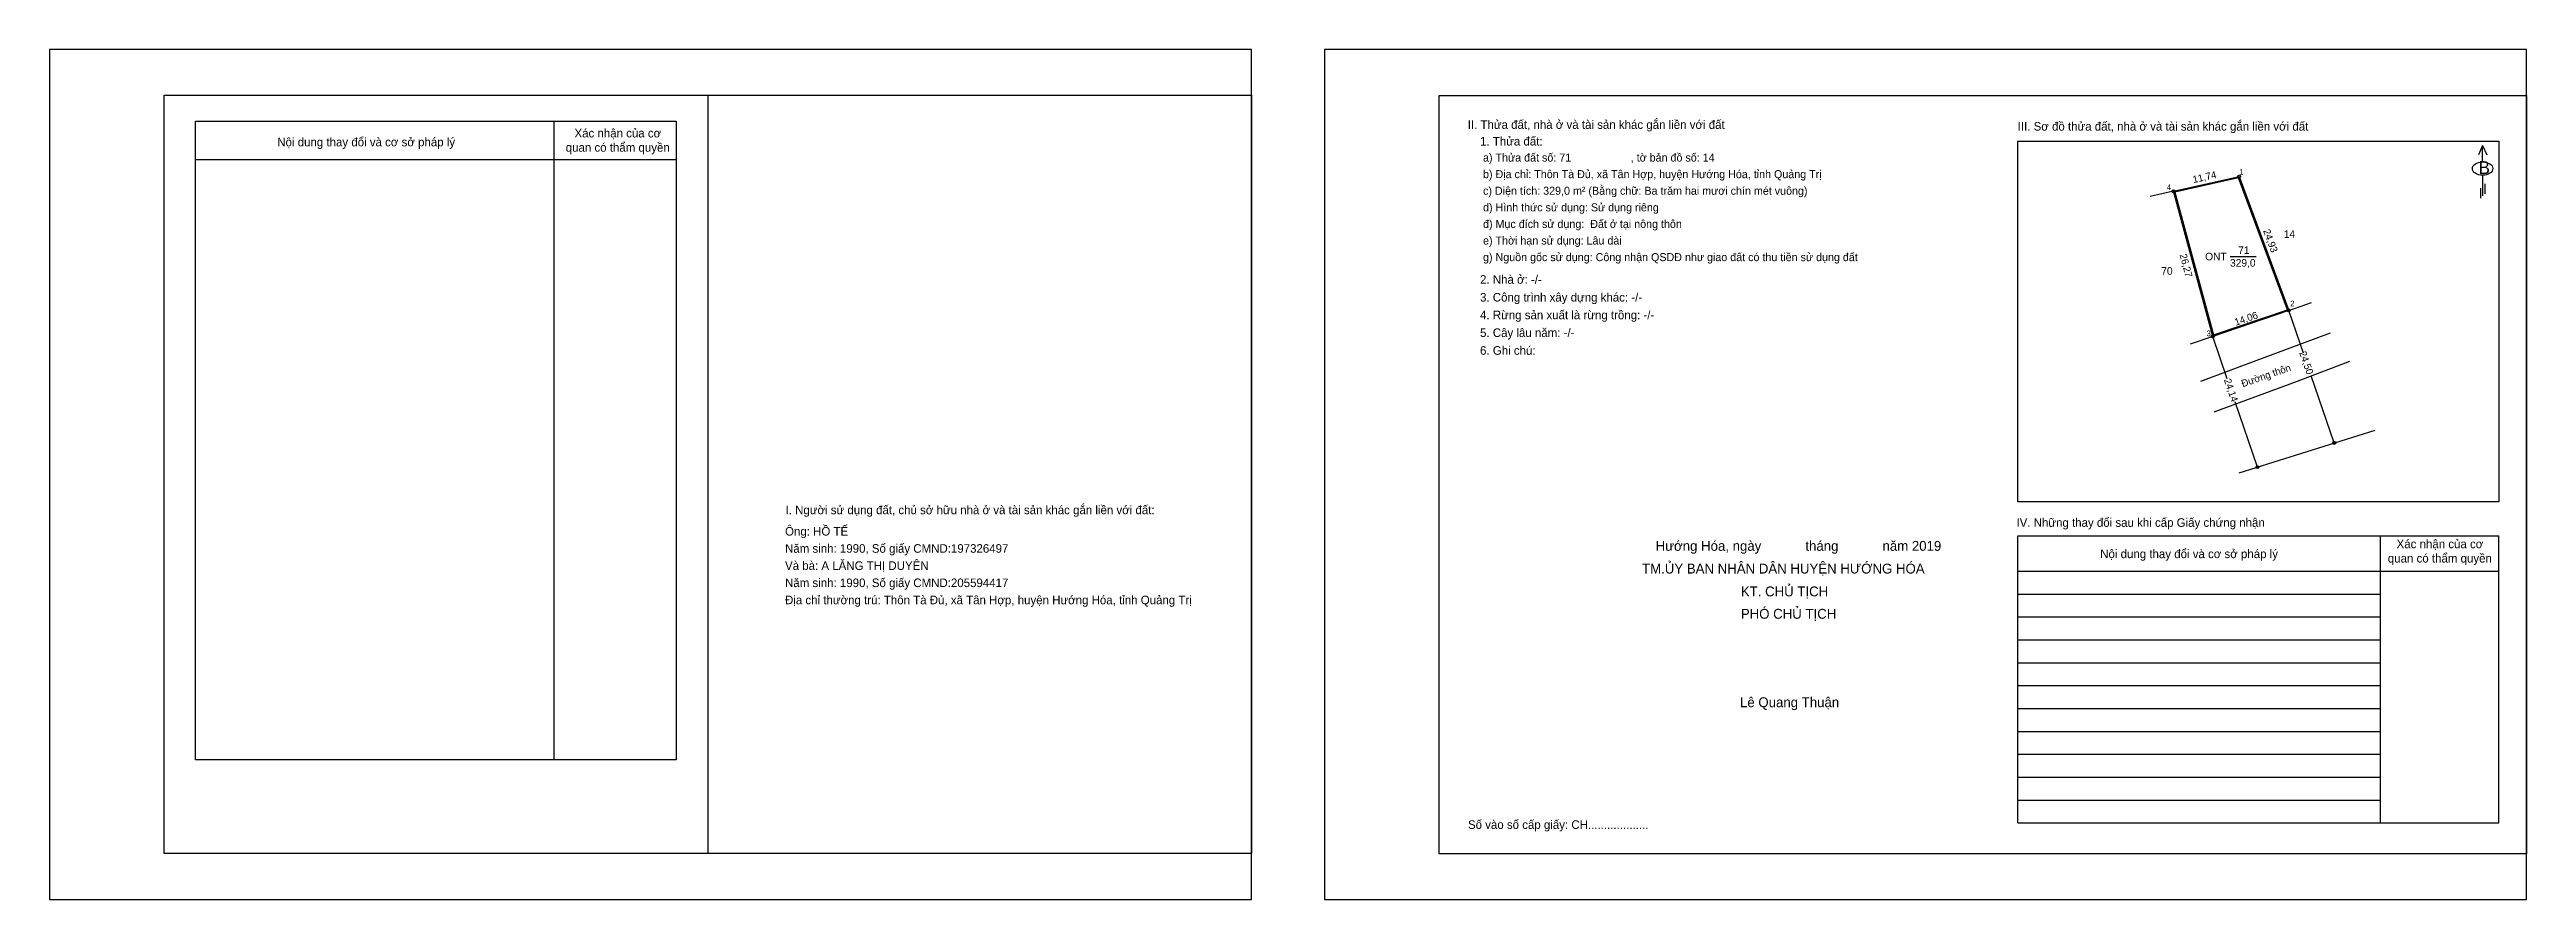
# Model space of a CAD drawing. Extents: x 553249 to 553681, y 1840324 to 1840472.
import ezdxf

# ---------------------------------------------------------------- set-up
doc = ezdxf.new("R2010")
doc.units = 0
for name, color, linetype in [('CanhThua', 7, 'Continuous'), ('ChieuDaiCanhThua', 7, 'Continuous'), ('Khung', 7, 'Continuous'), ('KhungInTrang1', 7, 'Continuous'), ('KhungInTrang2', 7, 'Continuous'), ('Level 1', 7, 'Continuous'), ('Level 2', 7, 'Continuous'), ('Level 22', 7, 'Continuous'), ('Level 23', 7, 'Continuous'), ('MocDinhThua', 7, 'Continuous'), ('NhanDiaChinhThua', 7, 'Continuous'), ('NhanTuCan', 7, 'Continuous'), ('ON', 7, 'Continuous'), ('RauThua', 7, 'Continuous'), ('SoHieuDinhThua', 7, 'Continuous'), ('Template', 7, 'Continuous'), ('ThongTin', 7, 'Continuous')]:
    doc.layers.add(name, color=color, linetype=linetype)

msp = doc.modelspace()

# ---------------------------------------------------------------- linework, layer by layer
at = {"layer": 'CanhThua'}
for p, q in [((553619.71, 1840447.35), (553631.17, 1840449.92)), ((553631.17, 1840449.92), (553639.86, 1840426.55)), ((553626.56, 1840421.99), (553619.71, 1840447.35)), ((553639.86, 1840426.55), (553626.56, 1840421.99))]:
    msp.add_line(p, q, dxfattribs=at)
at = {"layer": 'Khung'}
for p, q in [((553491.38, 1840464.12), (553681.38, 1840464.12)), ((553491.38, 1840331.62), (553491.38, 1840464.12)), ((553592.53, 1840393.08), (553592.53, 1840456.13)), ((553592.53, 1840456.13), (553676.53, 1840456.13)), ((553676.53, 1840456.13), (553676.53, 1840393.08)), ((553676.53, 1840393.08), (553592.53, 1840393.08))]:
    msp.add_line(p, q, dxfattribs=at)
msp.add_lwpolyline([(553458.59, 1840331.63), (553268.59, 1840331.63), (553268.59, 1840464.13), (553458.59, 1840464.13)], close=True, dxfattribs=at)
for points in [[(553363.59, 1840464.13), (553363.59, 1840331.63)], [(553681.38, 1840464.12), (553681.38, 1840331.62), (553491.38, 1840331.62)]]:
    msp.add_lwpolyline(points, dxfattribs=at)
at = {"layer": 'KhungInTrang1'}
msp.add_lwpolyline([(553248.59, 1840472.12), (553248.59, 1840323.62), (553458.59, 1840323.62), (553458.59, 1840472.12)], close=True, dxfattribs=at)
at = {"layer": 'KhungInTrang2'}
msp.add_lwpolyline([(553471.38, 1840472.12), (553471.38, 1840323.62), (553681.38, 1840323.62), (553681.38, 1840472.12)], close=True, dxfattribs=at)
at = {"layer": 'Level 1'}
for p, q in [((553642.42, 1840419.08), (553639.86, 1840426.55)), ((553629.09, 1840414.6), (553626.56, 1840421.99)), ((553647.8, 1840403.38), (553643.78, 1840415.12)), ((553634.39, 1840399.15), (553630.48, 1840410.54))]:
    msp.add_line(p, q, dxfattribs=at)
at = {"layer": 'Level 2'}
msp.add_lwpolyline([(553626.7, 1840422.25), (553639.6, 1840426.67), (553631.04, 1840449.69), (553619.96, 1840447.2)], close=True, dxfattribs=at)
at = {"layer": 'Level 22'}
for points in [[(553624.48, 1840414.2), (553635.07, 1840418.14), (553647.15, 1840422.64)], [(553626.79, 1840408.8), (553641.18, 1840414.14), (553650.51, 1840417.65)]]:
    msp.add_lwpolyline(points, dxfattribs=at)
at = {"layer": 'Level 23'}
msp.add_lwpolyline([(553631.16, 1840398.14), (553654.93, 1840405.62)], dxfattribs=at)
at = {"layer": 'MocDinhThua'}
for centre in [(553631.17, 1840449.92), (553619.71, 1840447.35), (553639.86, 1840426.55), (553626.56, 1840421.99), (553647.8, 1840403.38), (553634.39, 1840399.15)]:
    msp.add_circle(centre, 0.25, dxfattribs=at)
at = {"layer": 'NhanDiaChinhThua'}
msp.add_line((553629.58, 1840435.96), (553634.15, 1840435.96), dxfattribs=at)
at = {"layer": 'ON'}
for p, q in [((553274.09, 1840459.62), (553358.09, 1840459.62)), ((553274.09, 1840348.01), (553274.09, 1840459.62)), ((553358.09, 1840459.62), (553358.09, 1840348.01)), ((553274.09, 1840452.93), (553358.09, 1840452.93)), ((553592.53, 1840387.16), (553676.53, 1840387.16)), ((553655.8, 1840387.16), (553655.8, 1840337)), ((553592.53, 1840380.99), (553676.53, 1840380.99)), ((553592.53, 1840376.99), (553655.8, 1840376.99)), ((553592.53, 1840372.99), (553655.8, 1840372.99)), ((553592.53, 1840368.99), (553655.8, 1840368.99)), ((553592.53, 1840364.99), (553655.8, 1840364.99)), ((553592.53, 1840360.99), (553655.8, 1840360.99)), ((553592.53, 1840356.99), (553655.8, 1840356.99)), ((553592.53, 1840352.99), (553655.8, 1840352.99)), ((553592.53, 1840348.99), (553655.8, 1840348.99)), ((553592.53, 1840344.99), (553655.8, 1840344.99)), ((553592.53, 1840340.99), (553655.8, 1840340.99))]:
    msp.add_line(p, q, dxfattribs=at)
for points in [[(553336.72, 1840459.62), (553336.72, 1840348.01)], [(553592.53, 1840337), (553592.53, 1840387.16)], [(553676.53, 1840337), (553676.53, 1840387.16)], [(553358.09, 1840348.01), (553274.09, 1840348.01)]]:
    msp.add_lwpolyline(points, dxfattribs=at)
at = {"layer": 'RauThua'}
for p, q in [((553619.71, 1840447.35), (553615.64, 1840446.43)), ((553639.86, 1840426.55), (553643.8, 1840427.9)), ((553626.56, 1840421.99), (553622.62, 1840420.64))]:
    msp.add_line(p, q, dxfattribs=at)
at = {"layer": 'Template'}
for p, q in [((553673.71, 1840455.33), (553672.98, 1840453.74)), ((553673.71, 1840452.5), (553673.71, 1840455.33)), ((553673.71, 1840455.33), (553674.44, 1840453.74)), ((553673.35, 1840447.92), (553673.35, 1840446.18)), ((553673.72, 1840450.16), (553673.72, 1840446.59)), ((553674.13, 1840448.67), (553674.13, 1840446.92)), ((553592.53, 1840337), (553676.53, 1840337))]:
    msp.add_line(p, q, dxfattribs=at)
msp.add_ellipse((553673.72, 1840451.32), major_axis=(1.78, 0), ratio=0.655849, dxfattribs=at)

# ---------------------------------------------------------------- texts
at = {"layer": 'ChieuDaiCanhThua'}
for s, rotation, p in [('11,74', 12.6399, (553623.21, 1840448.78)), ('24,93', 290.3974, (553635.35, 1840440.46)), ('26,27', 285.1155, (553620.76, 1840436.25)), ('14,06', 18.9246, (553630.61, 1840423.85)), ('24,50', 288.9246, (553641.66, 1840419.17)), ('24,14', 288.9246, (553628.5, 1840414.39)), ('Đường thôn', 18.9246, (553631.81, 1840413.12))]:
    msp.add_text(s, height=1.251, rotation=rotation, dxfattribs=at).set_placement(p)
at = {"layer": 'NhanDiaChinhThua'}
for s, p in [('ONT', (553625.24, 1840435.29)), ('329,0', (553629.58, 1840434.18)), ('71', (553631, 1840436.4))]:
    msp.add_text(s, height=1.334, dxfattribs=at).set_placement(p)
at = {"layer": 'NhanTuCan'}
for s, p in [('14', (553638.97, 1840439.22)), ('70', (553617.57, 1840432.77))]:
    msp.add_text(s, height=1.334, dxfattribs=at).set_placement(p)
at = {"layer": 'ON'}
for s, height, p in [('Nội dung thay đổi và cơ sở pháp lý', 1.5, (553288.38, 1840455.21)), ('Xác nhận của cơ ', 1.5, (553340.31, 1840456.77)), ('quan có thẩm quyền', 1.5, (553338.78, 1840454.27)), ('I. Người sử dụng đất, chủ sở hữu nhà ở và tài sản khác gắn liền với đất:', 1.5, (553377.19, 1840390.93)), ('IV. Những thay đổi sau khi cấp Giấy chứng nhận', 1.5, (553592.27, 1840388.73)), ('Nội dung thay đổi và cơ sở pháp lý', 1.5, (553606.9, 1840383.26)), ('quan có thẩm quyền', 1.5, (553657.16, 1840382.49)), ('Xác nhận của cơ ', 1.5, (553658.69, 1840384.99)), ('Lê Quang Thuận', 1.7268, (553543.96, 1840357.22))]:
    msp.add_text(s, height=height, dxfattribs=at).set_placement(p)
at = {"layer": 'SoHieuDinhThua'}
for s, p in [('4', (553618.54, 1840447.58)), ('1', (553631.19, 1840450.25)), ('2', (553640.1, 1840427.26)), ('3', (553625.49, 1840422.03))]:
    msp.add_text(s, height=1, dxfattribs=at).set_placement(p)
at = {"layer": 'Template'}
for s, height, p in [('II. Thửa đất, nhà ở và tài sản khác gắn liền với đất', 1.5, (553496.39, 1840458.26)), ('III. Sơ đồ thửa đất, nhà ở và tài sản khác gắn liền với đất', 1.5, (553592.48, 1840457.96)), ('B', 2.25, (553673, 1840450.37)), ('TM.ỦY BAN NHÂN DÂN HUYỆN HƯỚNG HÓA', 1.7268, (553526.85, 1840380.57)), ('Hướng Hóa, ngày            tháng            năm 2019', 1.7268, (553529.22, 1840384.54)), ('KT. CHỦ TỊCH', 1.7268, (553544.11, 1840376.58)), ('PHÓ CHỦ TỊCH', 1.7268, (553544.11, 1840372.67)), ('Số vào sổ cấp giấy: CH...................', 1.5, (553496.43, 1840335.95))]:
    msp.add_text(s, height=height, dxfattribs=at).set_placement(p)
at = {"layer": 'ThongTin'}
for s, height, p in [('1. Thửa đất: ', 1.5, (553498.54, 1840455.35)), (' a) Thửa đất số: 71                    , tờ bản đồ số: 14', 1.4, (553498.54, 1840452.55)), (' c) Diện tích: 329,0 m² (Bằng chữ: Ba trăm hai mươi chín mét vuông)', 1.4, (553498.54, 1840446.75)), (' b) Địa chỉ: Thôn Tà Đủ, xã Tân Hợp, huyện Hướng Hóa, tỉnh Quảng Trị', 1.4, (553498.54, 1840449.65)), (' d) Hình thức sử dụng: Sử dụng riêng', 1.4, (553498.54, 1840443.85)), (' đ) Mục đích sử dụng:  Đất ở tại nông thôn', 1.4, (553498.54, 1840440.95)), (' e) Thời hạn sử dụng: Lâu dài', 1.4, (553498.54, 1840438.05)), (' g) Nguồn gốc sử dụng: Công nhận QSDĐ như giao đất có thu tiền sử dụng đất', 1.4, (553498.54, 1840435.15)), ('2. Nhà ở: -/-', 1.5, (553498.54, 1840431.2)), ('4. Rừng sản xuất là rừng trồng: -/-', 1.5, (553498.54, 1840425)), ('3. Công trình xây dựng khác: -/-', 1.5, (553498.54, 1840428.09)), ('5. Cây lâu năm: -/-', 1.5, (553498.54, 1840421.9)), ('6. Ghi chú:', 1.5, (553498.54, 1840418.79)), ('Ông: HỒ TẾ', 1.5, (553377.1, 1840387.2)), ('Và bà: A LĂNG THỊ DUYÊN', 1.5, (553377.1, 1840381.2)), ('Năm sinh: 1990, Số giấy CMND:197326497', 1.5, (553377.1, 1840384.2)), ('Năm sinh: 1990, Số giấy CMND:205594417', 1.5, (553377.1, 1840378.2)), ('Địa chỉ thường trú: Thôn Tà Đủ, xã Tân Hợp, huyện Hướng Hóa, tỉnh Quảng Trị', 1.5, (553377.1, 1840375.2))]:
    msp.add_text(s, height=height, dxfattribs=at).set_placement(p)

doc.saveas('drawing.dxf')
